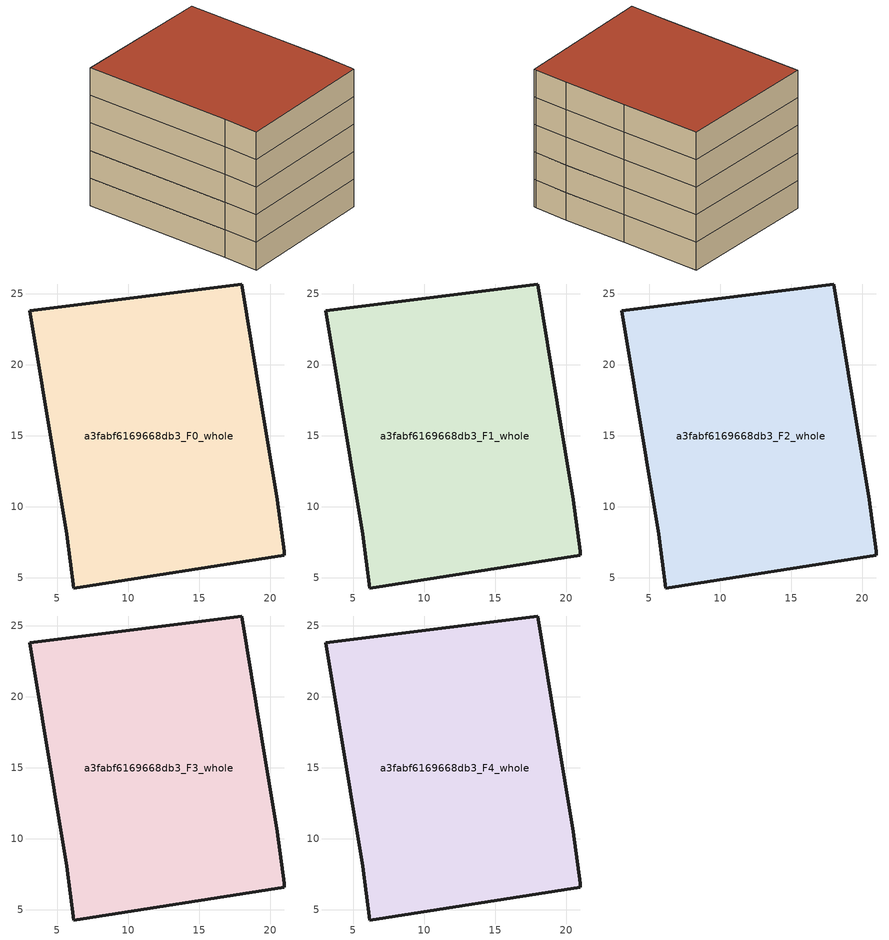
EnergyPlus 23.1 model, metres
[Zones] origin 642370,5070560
a3fabf6169668db3_F0_whole
 floor ground (EU_floor_Construction): 17.99,25.69 19.39,17.29 20.49,10.48 20.99,6.88 20.99,6.58 6.18,4.28 5.68,8.08 3.08,23.79 z0
 wall outside (EU_wall_Construction): 6.18,4.28 20.99,6.58 20.99,6.88 20.49,10.48 19.39,17.29 17.99,25.69 3.08,23.79 5.68,8.08 6.18,4.28 z0:3
a3fabf6169668db3_F1_whole
 floor to a3fabf6169668db3_F0_whole (EU_floor_Construction): 17.99,25.69 19.39,17.29 20.49,10.48 20.99,6.88 20.99,6.58 6.18,4.28 5.68,8.08 3.08,23.79 z3
 wall outside (EU_wall_Construction): 6.18,4.28 20.99,6.58 20.99,6.88 20.49,10.48 19.39,17.29 17.99,25.69 3.08,23.79 5.68,8.08 6.18,4.28 z3:6
a3fabf6169668db3_F2_whole
 floor to a3fabf6169668db3_F1_whole (EU_floor_Construction): 17.99,25.69 19.39,17.29 20.49,10.48 20.99,6.88 20.99,6.58 6.18,4.28 5.68,8.08 3.08,23.79 z6
 wall outside (EU_wall_Construction): 6.18,4.28 20.99,6.58 20.99,6.88 20.49,10.48 19.39,17.29 17.99,25.69 3.08,23.79 5.68,8.08 6.18,4.28 z6:9
a3fabf6169668db3_F3_whole
 floor to a3fabf6169668db3_F2_whole (EU_floor_Construction): 17.99,25.69 19.39,17.29 20.49,10.48 20.99,6.88 20.99,6.58 6.18,4.28 5.68,8.08 3.08,23.79 z9
 wall outside (EU_wall_Construction): 6.18,4.28 20.99,6.58 20.99,6.88 20.49,10.48 19.39,17.29 17.99,25.69 3.08,23.79 5.68,8.08 6.18,4.28 z9:12
a3fabf6169668db3_F4_whole
 floor to a3fabf6169668db3_F3_whole (EU_floor_Construction): 17.99,25.69 19.39,17.29 20.49,10.48 20.99,6.88 20.99,6.58 6.18,4.28 5.68,8.08 3.08,23.79 z12
 wall outside (EU_wall_Construction): 6.18,4.28 20.99,6.58 20.99,6.88 20.49,10.48 19.39,17.29 17.99,25.69 3.08,23.79 5.68,8.08 6.18,4.28 z12:15
 roof outside (EU_roof_Construction): 20.99,6.58 20.99,6.88 20.49,10.48 19.39,17.29 17.99,25.69 3.08,23.79 5.68,8.08 6.18,4.28 z15
[Building]
EU S2 Campaign: North Axis=0; Terrain=City; Solar Distribution=FullExterior
[Site:Location]
Lyon-Bron: Latitude=45.75; Longitude=5; Time Zone=1; Elevation=198
[SizingPeriod:WeatherFileDays]
AnnualSizingPeriod: Begin Month=1; Begin Day of Month=1; End Month=12; End Day of Month=31; Day of Week for Start Day=Monday; Use Weather File Daylight Saving Period=No; Use Weather File Rain and Snow Indicators=No
[MATERIAL]
EU_InternalMass_Material: Roughness=MediumRough; Thickness=0.1; Conductivity=1; Density=1800; Specific Heat=900; Thermal Absorptance=0.9; Solar Absorptance=0.7; Visible Absorptance=0.7
[MATERIAL:NOMASS] Roughness=MediumRough; Thermal Absorptance=0.9; Solar Absorptance=0.7; Visible Absorptance=0.7
Name | Thermal Resistance
EU_wall_NoMass | 0.776494
EU_roof_NoMass | 0.486893
EU_floor_NoMass | 0.421597
[CONSTRUCTION]
EU_wall_Construction: EU_wall_NoMass
EU_roof_Construction: EU_roof_NoMass
EU_floor_Construction: EU_floor_NoMass
EU_InternalMass_Construction: EU_InternalMass_Material
[ZONE] Type=1; Multiplier=1; Ceiling Height=autocalculate; Floor Area=autocalculate; Part of Total Floor Area=Yes
Name | Volume
a3fabf6169668db3_F0_whole | 881.1
a3fabf6169668db3_F1_whole; a3fabf6169668db3_F2_whole; a3fabf6169668db3_F3_whole; a3fabf6169668db3_F4_whole | 881.096
[INTERNALMASS] Construction=EU_InternalMass_Construction; Surface Area=293.699
Name | Zone or ZoneList
a3fabf6169668db3_F0_whole_EU_InternalMass | a3fabf6169668db3_F0_whole
a3fabf6169668db3_F1_whole_EU_InternalMass | a3fabf6169668db3_F1_whole
a3fabf6169668db3_F2_whole_EU_InternalMass | a3fabf6169668db3_F2_whole
a3fabf6169668db3_F3_whole_EU_InternalMass | a3fabf6169668db3_F3_whole
a3fabf6169668db3_F4_whole_EU_InternalMass | a3fabf6169668db3_F4_whole
[OTHEREQUIPMENT] Fuel Type=Electricity; Design Level Calculation Method=Watts/Area; Power per Zone Floor Area=1; Fraction Latent=0; Fraction Radiant=0; Fraction Lost=0; Carbon Dioxide Generation Rate=0; EndUse Subcategory=EU_Step8_InternalGains
Name | Zone or ZoneList or Space or SpaceList | Schedule
EU_Step8_InternalGain_a3fabf6169668db3_F0_whole_f000 | a3fabf6169668db3_F0_whole | EU_Step8_GainSchedule_a3fabf6169668db3_F0_whole_f000
EU_Step8_InternalGain_a3fabf6169668db3_F1_whole_f000 | a3fabf6169668db3_F1_whole | EU_Step8_GainSchedule_a3fabf6169668db3_F1_whole_f000
EU_Step8_InternalGain_a3fabf6169668db3_F2_whole_f000 | a3fabf6169668db3_F2_whole | EU_Step8_GainSchedule_a3fabf6169668db3_F2_whole_f000
EU_Step8_InternalGain_a3fabf6169668db3_F3_whole_f000 | a3fabf6169668db3_F3_whole | EU_Step8_GainSchedule_a3fabf6169668db3_F3_whole_f000
EU_Step8_InternalGain_a3fabf6169668db3_F4_whole_f000 | a3fabf6169668db3_F4_whole | EU_Step8_GainSchedule_a3fabf6169668db3_F4_whole_f000
[ZONEVENTILATION:DESIGNFLOWRATE] Schedule=EU_AlwaysOn; Design Flow Rate Calculation Method=AirChanges/Hour; Air Changes per Hour=0.693814; Ventilation Type=Natural; Fan Pressure Rise=0; Fan Total Efficiency=1; Constant Term Coefficient=1; Temperature Term Coefficient=0; Velocity Term Coefficient=0; Velocity Squared Term Coefficient=0; Minimum Indoor Temperature=-100; Maximum Indoor Temperature=100; Delta Temperature=-100; Minimum Outdoor Temperature=-100; Maximum Outdoor Temperature=100; Maximum Wind Speed=40
Name | Zone or ZoneList or Space or SpaceList
EU_ConstantAir_a3fabf6169668db3_F0_whole | a3fabf6169668db3_F0_whole
EU_ConstantAir_a3fabf6169668db3_F1_whole | a3fabf6169668db3_F1_whole
EU_ConstantAir_a3fabf6169668db3_F2_whole | a3fabf6169668db3_F2_whole
EU_ConstantAir_a3fabf6169668db3_F3_whole | a3fabf6169668db3_F3_whole
EU_ConstantAir_a3fabf6169668db3_F4_whole | a3fabf6169668db3_F4_whole
[HVACTEMPLATE:THERMOSTAT] Constant Heating Setpoint=20; Constant Cooling Setpoint=50
EU_HeatOnly_a3fabf6169668db3_F0_whole; EU_HeatOnly_a3fabf6169668db3_F1_whole; EU_HeatOnly_a3fabf6169668db3_F2_whole; EU_HeatOnly_a3fabf6169668db3_F3_whole; EU_HeatOnly_a3fabf6169668db3_F4_whole
[HVACTEMPLATE:ZONE:IDEALLOADSAIRSYSTEM] System Availability Schedule=EU_AlwaysOn; Maximum Heating Supply Air Temperature=50; Minimum Cooling Supply Air Temperature=13; Maximum Heating Supply Air Humidity Ratio=0.0156; Minimum Cooling Supply Air Humidity Ratio=0.0077; Heating Limit=NoLimit; Cooling Limit=NoLimit; Heating Availability Schedule=EU_AlwaysOn; Cooling Availability Schedule=EU_CoolingOff; Dehumidification Control Type=ConstantSensibleHeatRatio; Cooling Sensible Heat Ratio=0.7; Dehumidification Setpoint=60; Humidification Control Type=None; Humidification Setpoint=30; Outdoor Air Method=None; Outdoor Air Flow Rate per Person=0.00944; Outdoor Air Flow Rate per Zone Floor Area=0; Outdoor Air Flow Rate per Zone=0; Demand Controlled Ventilation Type=None; Outdoor Air Economizer Type=NoEconomizer; Heat Recovery Type=None; Sensible Heat Recovery Effectiveness=0.7; Latent Heat Recovery Effectiveness=0.65
Name | Template Thermostat
a3fabf6169668db3_F0_whole | EU_HeatOnly_a3fabf6169668db3_F0_whole
a3fabf6169668db3_F1_whole | EU_HeatOnly_a3fabf6169668db3_F1_whole
a3fabf6169668db3_F2_whole | EU_HeatOnly_a3fabf6169668db3_F2_whole
a3fabf6169668db3_F3_whole | EU_HeatOnly_a3fabf6169668db3_F3_whole
a3fabf6169668db3_F4_whole | EU_HeatOnly_a3fabf6169668db3_F4_whole
[SIZING:ZONE] Zone Cooling Design Supply Air Temperature Input Method=SupplyAirTemperature; Zone Cooling Design Supply Air Temperature=13; Zone Heating Design Supply Air Temperature Input Method=SupplyAirTemperature; Zone Heating Design Supply Air Temperature=50; Zone Cooling Design Supply Air Humidity Ratio=0.008; Zone Heating Design Supply Air Humidity Ratio=0.008; Cooling Design Air Flow Method=DesignDay; Cooling Design Air Flow Rate=0; Cooling Minimum Air Flow per Zone Floor Area=0.000762; Cooling Minimum Air Flow=0; Cooling Minimum Air Flow Fraction=0.2; Heating Design Air Flow Method=DesignDay; Heating Design Air Flow Rate=0; Heating Maximum Air Flow per Zone Floor Area=0.002032; Heating Maximum Air Flow=0.141576; Heating Maximum Air Flow Fraction=0.3; Account for Dedicated Outdoor Air System=No; Dedicated Outdoor Air System Control Strategy=NeutralSupplyAir; Dedicated Outdoor Air Low Setpoint Temperature for Design=autosize; Dedicated Outdoor Air High Setpoint Temperature for Design=autosize; Zone Load Sizing Method=Sensible Load Only No Latent Load; Zone Latent Cooling Design Supply Air Humidity Ratio Input Method=HumidityRatioDifference; Zone Cooling Design Supply Air Humidity Ratio Difference=0.005; Zone Latent Heating Design Supply Air Humidity Ratio Input Method=HumidityRatioDifference; Zone Humidification Design Supply Air Humidity Ratio Difference=0.005
a3fabf6169668db3_F0_whole; a3fabf6169668db3_F1_whole; a3fabf6169668db3_F2_whole; a3fabf6169668db3_F3_whole; a3fabf6169668db3_F4_whole
[SCHEDULE:CONSTANT]
Name | Hourly Value
EU_AlwaysOn | 1
EU_CoolingOff | 0
[SCHEDULE:FILE] Column Number=1; Rows to Skip at Top=0; Number of Hours of Data=8760; Column Separator=Comma; Interpolate to Timestep=No; Minutes per Item=60; Adjust Schedule for Daylight Savings=Yes
Name | File
EU_Step8_GainSchedule_a3fabf6169668db3_F0_whole_f000 | C:\Users\o_iseri\Desktop\OpenUBEM\openubem\outputs\eu_evidence\EU-11\FR-LYO-HAUTCOEURPENTES\idfs\a3fabf6169668db3\a3fabf6169668db3_F0_whole_f000_gain.csv
EU_Step8_GainSchedule_a3fabf6169668db3_F1_whole_f000 | C:\Users\o_iseri\Desktop\OpenUBEM\openubem\outputs\eu_evidence\EU-11\FR-LYO-HAUTCOEURPENTES\idfs\a3fabf6169668db3\a3fabf6169668db3_F1_whole_f000_gain.csv
EU_Step8_GainSchedule_a3fabf6169668db3_F2_whole_f000 | C:\Users\o_iseri\Desktop\OpenUBEM\openubem\outputs\eu_evidence\EU-11\FR-LYO-HAUTCOEURPENTES\idfs\a3fabf6169668db3\a3fabf6169668db3_F2_whole_f000_gain.csv
EU_Step8_GainSchedule_a3fabf6169668db3_F3_whole_f000 | C:\Users\o_iseri\Desktop\OpenUBEM\openubem\outputs\eu_evidence\EU-11\FR-LYO-HAUTCOEURPENTES\idfs\a3fabf6169668db3\a3fabf6169668db3_F3_whole_f000_gain.csv
EU_Step8_GainSchedule_a3fabf6169668db3_F4_whole_f000 | C:\Users\o_iseri\Desktop\OpenUBEM\openubem\outputs\eu_evidence\EU-11\FR-LYO-HAUTCOEURPENTES\idfs\a3fabf6169668db3\a3fabf6169668db3_F4_whole_f000_gain.csv
